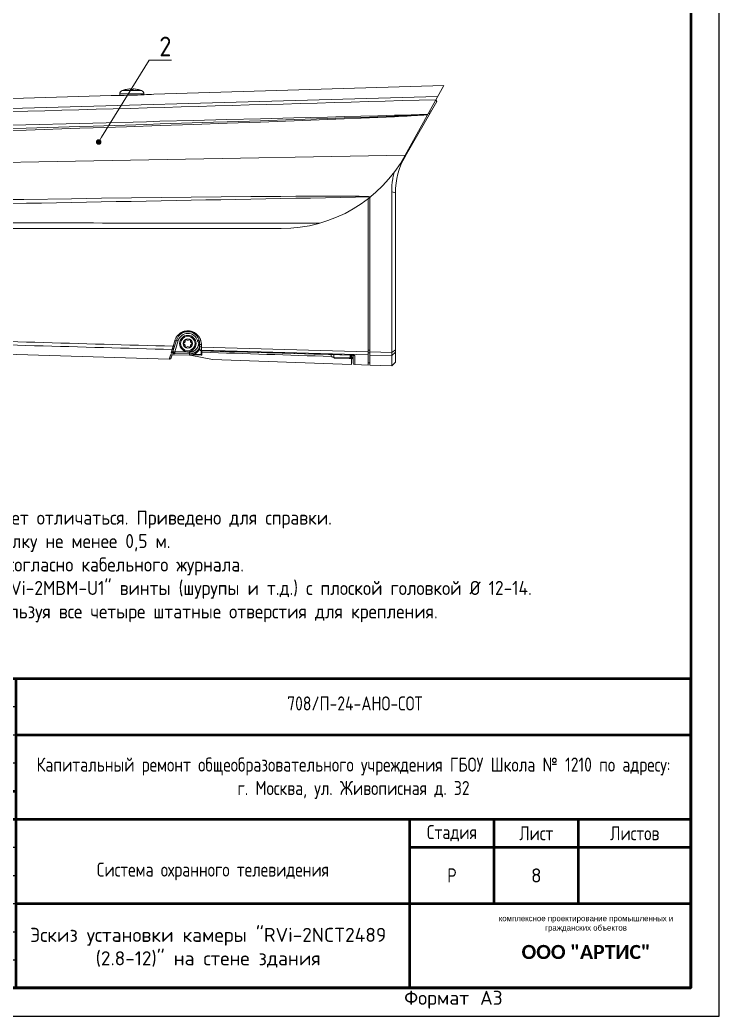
# Model space of a CAD drawing. Header units: millimetres. Extents: x -495897 to 1376592, y -28539 to 470976.
# Drawn here: x 334241 to 346673, y 242224 to 259931 of the extents above; entities that cross this region are included whole.
import ezdxf
from ezdxf import colors
from ezdxf.entities.mleader import LeaderData, LeaderLine
from ezdxf.enums import TextEntityAlignment as Align
from ezdxf.math import Vec2, Vec3

# ---------------------------------------------------------------- set-up
doc = ezdxf.new("R2010")
doc.units = ezdxf.units.MM
for name, color, linetype in [('__НАДПИСИ', 7, 'Continuous'), ('Основная', 7, 'Continuous'), ('стена', 20, 'Continuous'), ('Штампы', 7, 'Continuous')]:
    doc.layers.add(name, color=color, linetype=linetype)
for name, color, linetype, lineweight in [('__ФОРМАТ', 7, 'Continuous', 40), ('PDF _Геометрия', 252, 'Continuous', 9), ('Подписи', 7, 'Continuous', 13), ('Формат', 225, 'Continuous', 30)]:
    doc.layers.add(name, color=color, linetype=linetype, lineweight=lineweight)
doc.layers.add('ОФ_подписи', color=5, linetype='Continuous', lineweight=13, true_color=0x0000ff)
doc.styles.add('GOST 2.304 type A', font='', dxfattribs={"height": 250})
doc.styles.add('ISOCPEUR', font='isocpeur.ttf', dxfattribs={"width": 0.9, "height": 350})
doc.styles.add('PDF ISOCPEUR', font='isocpeur.ttf')
doc.styles.add('RubezhCAD', font='', dxfattribs={"oblique": 10})
doc.styles.add('XREF1$0$Standard', font='isocpeur.ttf')
doc.styles.add('ГОСТ 2.304', font='')
doc.styles.get('GOST 2.304 type A').set_extended_font_data('GOST 2.304 type A')
doc.styles.get('RubezhCAD').set_extended_font_data('GOST type A')
doc.styles.get('ГОСТ 2.304').set_extended_font_data('GOST 2.304 type A')

# ---------------------------------------------------------------- blocks, each defined once
blk = doc.blocks.new('*U1052')
blk.add_lwpolyline([(0, 0), (420, 0), (420, 297), (0, 297)], close=True)
at = {"lineweight": 50}
blk.add_lwpolyline([(20, 292), (415, 292), (415, 5), (20, 5)], close=True, dxfattribs=at)
at = {"style": 'XREF1$0$Standard'}
blk.add_text('Формат', height=2.5, dxfattribs=at).set_placement((364.02, 2))
blk.add_text('А3', height=2.5, dxfattribs=at).set_placement((381.51, 2), align=Align.RIGHT)
for tag, p in [('СОГЛАСОВАНО_ДАТА2', (14.37, 145.56)), ('СОГЛАСОВАНО_ДАТА3', (19.37, 145.56)), ('СОГЛАСОВАНО_ФАМИЛИЯ2', (14.37, 110.56)), ('СОГЛАСОВАНО_ФАМИЛИЯ3', (19.37, 110.56)), ('СОГЛАСОВАНО_ДОЛЖНОСТЬ2', (14.37, 90.56)), ('СОГЛАСОВАНО_ДОЛЖНОСТЬ3', (19.37, 90.56))]:
    blk.add_attdef(tag, p, '', height=2.5, rotation=90, dxfattribs=at)
for tag, p in [('ВЗАМ_ИНВ_НОМЕР', (19.37, 77.5)), ('ИНВ_N_ПОДЛ', (19.37, 17.5))]:
    blk.add_attdef(tag, text='', height=2.5, rotation=90, dxfattribs=at).set_placement(p, align=Align.CENTER)
blk.add_attdef('ИНВ_ДАТА', text='', height=2.5, rotation=90, dxfattribs=at).set_placement((19.37, 63.83), align=Align.RIGHT)
blk = doc.blocks.new('П_Зыкин')
at = {"layer": 'ОФ_подписи', "color": 5, "ltscale": 100, "transparency": 33554687}
for p, q in [((142, 249), (62, -174)), ((258, 249), (178, -174)), ((102, 37), (218, 37))]:
    blk.add_line(p, q, dxfattribs=at)
blk.add_lwpolyline([(-462, 273), (-74, 273), (-446, -30)], dxfattribs=at)
for centre, radius, start, end in [((-1024, 224), 1068, 337.8144, 2.8859), ((-643, 22), 732, 344.4555, 20.462), ((-271, -94), 186, 314.2393, 159.9348), ((345, -1372), 1523, 88.8758, 117.8788), ((1109, -252), 1204, 158.7593, 174.231), ((-849, 72), 852, 342.8308, 7.4815), ((-9, 182), 4.48, 8.9691, 155.6551), ((-318, -169), 151, 108.7568, 173.4251), ((-287, -115), 185, 191.5358, 322.3512)]:
    blk.add_arc(centre, radius, start, end, dxfattribs=at)
blk = doc.blocks.new('П_Лукашова')
at = {"layer": 'ОФ_подписи', "color": 5}
for p, q in [((286, 371), (-156, -307)), ((283, 370), (218, 338)), ((221, 339), (-221, -339))]:
    blk.add_line(p, q, dxfattribs=at)
for points in [[(366, 415), (236, 213), (85, -37), (-50, -300)], [(221, 301), (344, 360), (434, 401), (475, 416), (464, 395), (420, 336), (342, 232), (310, 203), (337, 221), (420, 283), (490, 322), (558, 352), (576, 358), (491, 240), (403, 113), (374, 49), (360, 20)], [(-221, -339), (-276, -344), (-368, -289), (-446, -221), (-505, -166), (-522, -116), (-412, -16), (-295, 56), (-173, 120), (-49, 179), (33, 216), (87, 237), (52, 221), (11, 167), (-59, 51), (-126, -52), (-177, -132), (-256, -231), (-409, -409)], [(530, 102), (646, 199), (748, 254)], [(360, 20), (294, -18), (203, -65), (91, -124), (-73, -248)]]:
    blk.add_spline(points, degree=3, dxfattribs=at)
blk = doc.blocks.new('штамп')
at = {"layer": '__ФОРМАТ', "linetype": 'Continuous', "lineweight": 50}
for p, q in [((531929, 45357), (531929, 50857)), ((531929, 50857), (550429, 50857)), ((532879, 48357), (532879, 50857)), ((533829, 45357), (533829, 50857)), ((534779, 48357), (534779, 50857)), ((535729, 45357), (535729, 50857)), ((537429, 45357), (537429, 50857)), ((538429, 45357), (538429, 50857)), ((550429, 45357), (550429, 50857)), ((538429, 49857), (550429, 49857)), ((531929, 48857), (538429, 48857)), ((531929, 48357), (550429, 48357)), ((545429, 45357), (545429, 48357)), ((546929, 46857), (546929, 48357)), ((548429, 46857), (548429, 48357)), ((545429, 47857), (550429, 47857)), ((538429, 46857), (550429, 46857)), ((531929, 45357), (550429, 45357))]:
    blk.add_line(p, q, dxfattribs=at)
at = {"layer": '__ФОРМАТ', "linetype": 'Continuous', "lineweight": -2}
for p, q in [((531929, 50357), (538429, 50357)), ((531929, 49857), (538429, 49857)), ((531929, 49357), (538429, 49357)), ((531929, 48857), (538429, 48857)), ((531929, 47857), (538429, 47857)), ((531929, 47357), (538429, 47357)), ((531929, 46857), (538429, 46857)), ((538429, 46857), (550429, 46857)), ((531929, 46357), (538429, 46357)), ((531929, 45857), (538429, 45857))]:
    blk.add_line(p, q, dxfattribs=at)
at = {"layer": 'Подписи', "color": 5, "lineweight": 25}
blk.add_lwpolyline([(535847, 47525), (535833, 47500), (535823, 47461), (535824, 47440), (535829, 47423), (535840, 47414), (535857, 47413), (535876, 47421), (535897, 47435), (535917, 47454), (536005, 47539), (536088, 47624), (536142, 47690), (536203, 47776), (536266, 47874), (536323, 47953), (536362, 48009), (536395, 48059), (536405, 48060), (536397, 48045), (536295, 47925), (536205, 47790), (536095, 47603), (536059, 47544), (536038, 47506), (536029, 47485), (536027, 47473), (536027, 47462), (536031, 47457), (536037, 47454), (536045, 47456), (536057, 47466), (536072, 47479), (536107, 47506), (536133, 47525), (536147, 47532), (536152, 47532), (536153, 47529), (536150, 47520), (536147, 47504), (536146, 47491), (536148, 47479), (536150, 47471), (536157, 47465), (536166, 47462), (536178, 47464), (536189, 47469), (536215, 47480), (536240, 47498), (536281, 47529), (536306, 47550), (536324, 47567), (536342, 47582), (536372, 47609), (536388, 47629), (536397, 47646), (536399, 47657), (536398, 47666), (536393, 47671), (536383, 47671), (536372, 47667), (536356, 47653), (536336, 47632), (536323, 47612), (536313, 47599), (536309, 47587), (536310, 47579), (536315, 47575), (536326, 47579), (536335, 47585), (536344, 47592), (536348, 47595), (536352, 47596), (536354, 47595), (536355, 47592), (536349, 47583), (536342, 47575), (536334, 47561), (536326, 47547), (536322, 47538), (536320, 47531), (536321, 47523), (536325, 47519), (536328, 47519), (536333, 47524), (536338, 47527), (536344, 47526), (536346, 47520), (536351, 47508), (536355, 47498), (536359, 47493), (536366, 47491), (536375, 47491), (536385, 47497), (536412, 47513), (536436, 47532), (536466, 47559), (536491, 47583), (536517, 47607), (536529, 47621), (536545, 47642), (536547, 47643), (536546, 47644), (536543, 47644), (536541, 47642), (536538, 47637), (536499, 47577), (536491, 47558), (536482, 47544), (536480, 47535), (536479, 47529), (536481, 47524), (536483, 47522), (536489, 47523), (536494, 47526), (536502, 47532), (536512, 47539), (536522, 47544), (536530, 47548), (536541, 47549), (536547, 47546), (536550, 47541), (536551, 47531), (536552, 47525), (536553, 47521), (536558, 47517), (536562, 47515), (536568, 47515), (536575, 47517), (536583, 47523), (536596, 47533), (536617, 47547), (536636, 47561), (536659, 47583), (536688, 47609), (536702, 47620), (536713, 47630), (536721, 47636), (536727, 47641), (536727, 47643), (536726, 47644), (536723, 47643), (536720, 47638), (536715, 47629), (536693, 47594), (536681, 47575), (536676, 47566), (536674, 47557), (536677, 47551), (536679, 47547), (536684, 47546), (536689, 47549), (536695, 47552), (536700, 47554), (536709, 47554), (536716, 47551), (536717, 47545), (536719, 47535), (536721, 47527), (536725, 47524), (536731, 47520), (536741, 47523), (536747, 47528), (536757, 47534), (536779, 47550), (536809, 47572), (536842, 47600), (536865, 47623), (536880, 47642), (536895, 47664), (536899, 47675), (536901, 47684), (536898, 47689), (536891, 47693), (536881, 47689), (536873, 47682), (536862, 47668), (536856, 47654), (536855, 47638), (536856, 47622), (536856, 47598), (536858, 47583), (536860, 47572), (536864, 47560), (536871, 47551)], dxfattribs=at)
at = {"layer": 'ОФ_подписи'}
for name, p, xscale, yscale, zscale in [('П_Лукашова', (536533, 46057), 1.010226427429054, 1.010226427429054, 1.010226427429054), ('П_Зыкин', (536581, 45585), 0.7621923841183493, 0.7621923841183493, 0.7621923841183493)]:
    blk.add_blockref(name, p, dxfattribs=dict(at, xscale=xscale, yscale=yscale, zscale=zscale))
at = {"transparency": 33554687, "attachment_point": 5, "style": 'ГОСТ 2.304'}
for s, insert, char_height, width in [('{\\fArial|b0|i0|c204|p34;комплексное проектирование промышленных и гражданских объектов}', (548563, 46495), 100, 3372.21), ('{\\fCorbel Light|b1|i0|c204|p34;ООО "АРТИС"}', (548563, 45995), 250, 4171.2)]:
    blk.add_mtext(s, dxfattribs=dict(at, insert=insert, char_height=char_height, width=width))
at = {"layer": '__НАДПИСИ', "lineweight": 9, "ltscale": 2, "style": 'ISOCPEUR', "flags": 1}
blk.add_attdef('NOTATION', (548864, 51134), '', height=250, dxfattribs=at)
at = {"layer": '__НАДПИСИ', "lineweight": 9, "ltscale": 2, "style": 'RubezhCAD', "oblique": 10}
blk.add_attdef('SHEET', text='', height=250, dxfattribs=at).set_placement((547679, 47357), align=Align.MIDDLE_CENTER)
at = {"layer": '__ФОРМАТ', "color": 7, "linetype": 'Continuous', "lineweight": 20, "char_height": 250, "attachment_point": 5, "style": 'GOST 2.304 type A'}
for s, insert, width in [('Капитальный ремонт общеобразовательного учреждения ГБОУ Школа № 1210 по адресу:      \\Pг. Москва, ул. Живописная д. 32', (544429, 49085), 12000), ('\\pi-7.5,l7.5,t7.5;{\\W0.9;\\C256;Кол.уч.}', (533354, 48607), 950)]:
    blk.add_mtext(s, dxfattribs=dict(at, insert=insert, width=width))
for s, insert, width, line_spacing_factor in [('\\pi-7.5,l7.5,t7.5;{\\C256;Изм.}', (532404, 48607), 950, 1.2), ('\\pi-7.5,l7.5,t7.5;{\\C256;Лист}', (534304, 48607), 950, 1.2), ('\\pi-7.5,l7.5,t7.5;{\\C256;№Док}', (535254, 48607), 950, 1.2), ('\\pi-7.5,l7.5,t7.5;{\\C256;Подп.}', (536584, 48607), 1710.72, 1.2), ('\\pi-7.5,l7.5,t7.5;{\\C256;Дата}', (537929, 48607), 1000, 1.2), ('\\pi-7.5,l7.5,t7.5;{\\C256;Стадия}', (546179, 48107), 1500, 1.2), ('\\pi-7.5,l7.5,t7.5;{\\C256;Лист}', (547679, 48107), 1500, 1.2), ('\\pi-7.5,l7.5,t7.5;{\\C256;Листов}', (549429, 48107), 2000, 1.2), ('\\pi-7.5,l7.5,t7.5;{\\C256;Разработал}', (532879, 47607), 1900, 1.2), ('{\\C256;Лялля}', (534779, 47607), 1900, 1.2), ('{\\C256;03.26}', (537929, 47607), 1000, 1.2), ('Система охранного телевидения', (541929, 47427), 6828.82, 0.85), ('\\pi-750,l750,t750;{\\C256;Р}', (546179, 47357), 1500, 1.2), ('\\pi-7.5,l7.5,t7.5;{\\C256;ГИП}', (532879, 46107), 1900, 1.2), ('{\\C256;Лукашова}', (534779, 46107), 1900, 1.2), ('{\\C256;03.26}', (537929, 46107), 1000, 1.2), ('{\\C256;Н. Контр. }', (532879, 45592), 1900, 1.2), ('\\pi-750,l750,t750;{\\C256;Зыкин}', (534779, 45607), 1900, 1.2), ('{\\C256;03.26}', (537929, 45607), 1000, 1.2)]:
    blk.add_mtext(s, dxfattribs=dict(at, insert=insert, width=width, line_spacing_factor=line_spacing_factor))
at = {"layer": 'стена', "color": 18, "true_color": 0x000000, "insert": (543249, 50539), "char_height": 250, "width": 3851.47, "attachment_point": 1, "style": 'GOST 2.304 type A'}
blk.add_mtext('708/П-24-АНО-СОТ', dxfattribs=at)
blk = doc.blocks.new('_Dot')
at = {"color": 0, "linetype": 'ByBlock', "lineweight": -2}
blk.add_line((-0.5, 0), (-1, 0), dxfattribs=at)
at = {"color": 0, "linetype": 'ByBlock', "lineweight": 0, "const_width": 0.5}
blk.add_lwpolyline([(-0.25, 0, 1), (0.25, 0, 1)], format="xyb", close=True, dxfattribs=at)
blk = doc.blocks.new('RVi-2NCT5459 (2.7-13.5)')
at = {"layer": 'PDF _Геометрия', "lineweight": 5}
for points in [[(-0.6706, 0.1321), (-1.6873, 0.1503), (-1.7638, 0.2885)], [(-1.1215, 0.2689), (-1.1215, 0.2719), (-1.1695, 0.2719), (-1.1696, 0.2703), (-1.163, 0.27), (-1.1565, 0.2697), (-1.15, 0.2695), (-1.1435, 0.2693), (-1.137, 0.2692), (-1.1305, 0.269), (-1.1266, 0.2689), (-1.1201, 0.2689), (-1.1135, 0.2688), (-1.107, 0.2688), (-1.1044, 0.2688), (-0.6701, 0.2557)], [(-0.6701, 0.2365), (-1.7517, 0.2666), (-0.6701, 0.2365)], [(-1.7481, 0.26), (-1.7499, 0.2569)], [(-1.7499, 0.2569), (-1.6871, 0.1481)], [(-1.1889, 0.2713), (-1.189, 0.2713)], [(-1.1889, 0.2713), (-1.189, 0.2713)], [(-1.1045, 0.2688), (-1.1044, 0.2688)], [(-1.1045, 0.2688), (-1.1044, 0.2688)], [(-1.7366, 0.2392), (-1.7382, 0.2366)], [(-1.734, 0.2346), (-1.7357, 0.2323)], [(-0.8829, 0.2027), (-0.9359, 0.2043), (-1.0421, 0.2075), (-1.0687, 0.2083), (-1.1748, 0.2116), (-1.2014, 0.2124), (-1.3075, 0.2158), (-1.3341, 0.2166), (-1.4004, 0.2187), (-1.4668, 0.2209), (-1.5331, 0.2231), (-1.5663, 0.2242), (-1.5995, 0.2254), (-1.6327, 0.2266), (-1.6492, 0.2272), (-1.6658, 0.2278), (-1.6824, 0.2285), (-1.6907, 0.2288), (-1.699, 0.2292), (-1.7073, 0.2296), (-1.7156, 0.23), (-1.7197, 0.2302), (-1.7218, 0.2303), (-1.7239, 0.2304), (-1.7259, 0.2306), (-1.728, 0.2307), (-1.7301, 0.2309), (-1.7321, 0.2312), (-1.7321, 0.2312), (-1.7311, 0.2311), (-1.73, 0.2312), (-1.729, 0.2311), (-1.728, 0.2311), (-1.7259, 0.231), (-1.7238, 0.231), (-1.7197, 0.2309), (-1.7155, 0.2308), (-1.7072, 0.2306), (-1.6989, 0.2304), (-1.6906, 0.2301), (-1.6823, 0.2299), (-1.6657, 0.2295), (-1.6491, 0.2291), (-1.6326, 0.2286), (-1.5994, 0.2278), (-1.5662, 0.2269), (-1.533, 0.2261), (-1.4998, 0.2253), (-1.4666, 0.2244), (-1.4003, 0.2227), (-1.3339, 0.221), (-1.2675, 0.2193), (-1.2011, 0.2176), (-1.1746, 0.2169), (-1.0684, 0.2142), (-1.0418, 0.2135), (-0.9356, 0.2108), (-0.9091, 0.2101)], [(-1.7321, 0.2312), (-1.7306, 0.2307), (-1.7301, 0.2307), (-1.7281, 0.2304), (-1.726, 0.2302), (-1.7239, 0.2301), (-1.7198, 0.2297), (-1.7157, 0.2295), (-1.7115, 0.2292), (-1.7074, 0.2289), (-1.6991, 0.2285), (-1.6908, 0.228), (-1.6825, 0.2276), (-1.6659, 0.2268), (-1.6493, 0.226), (-1.6327, 0.2253), (-1.6162, 0.2246), (-1.5996, 0.2239), (-1.5664, 0.2225), (-1.5332, 0.2212), (-1.5001, 0.2199), (-1.4669, 0.2187), (-1.4337, 0.2175), (-1.4005, 0.2162), (-1.3342, 0.2139), (-1.2678, 0.2115), (-1.2015, 0.2092), (-1.1351, 0.207), (-1.0688, 0.2047), (-1.0422, 0.2038), (-0.9361, 0.2003), (-0.9095, 0.1994)], [(-1.6604, 0.0777), (-1.6678, 0.076)], [(-1.6173, 0.0671), (-1.6173, -0.2651)], [(-1.2789, -0.2158), (-1.2788, -0.2158)], [(-1.2788, -0.2158), (-1.2788, -0.2158), (-1.2788, -0.2158), (-1.2788, -0.2158), (-1.2787, -0.2158), (-1.2787, -0.2158), (-1.2786, -0.2158), (-1.2786, -0.2159), (-1.2785, -0.2159), (-1.2785, -0.2159), (-1.2784, -0.2159), (-1.2784, -0.2159)], [(-1.6137, -0.2359), (-1.6173, -0.2359)], [(-1.6137, -0.2388), (-1.2833, -0.2295)], [(-1.6137, -0.2452), (-1.2833, -0.236)], [(-1.2798, -0.227), (-1.2798, -0.2271), (-1.2798, -0.2273), (-1.2799, -0.2275), (-1.28, -0.2276), (-1.28, -0.2278), (-1.2801, -0.228), (-1.2803, -0.2281), (-1.2804, -0.2283), (-1.2805, -0.2284), (-1.2807, -0.2286), (-1.2808, -0.2287), (-1.281, -0.2288), (-1.2812, -0.2289), (-1.2814, -0.229), (-1.2816, -0.2291), (-1.2819, -0.2292), (-1.282, -0.2292), (-1.2822, -0.2293), (-1.2824, -0.2294), (-1.2827, -0.2294), (-1.283, -0.2294), (-1.2833, -0.2295)], [(-1.2833, -0.236), (-1.2833, -0.2372)], [(-1.6678, -0.2394), (-1.6604, -0.2465), (-1.6604, -0.2664)], [(-1.6604, -0.2465), (-1.6604, -0.2459), (-1.6604, -0.2452), (-1.6604, -0.2446), (-1.6604, -0.244), (-1.6604, -0.2433), (-1.6604, -0.2427), (-1.6604, -0.2424), (-1.6604, -0.2418), (-1.6604, -0.2412), (-1.6604, -0.2405), (-1.6604, -0.2401), (-1.6173, -0.2389)], [(-1.6604, -0.2401), (-1.6173, -0.2389)], [(-1.6604, -0.2465), (-1.6173, -0.2453)], [(-1.6604, -0.2465), (-1.6173, -0.2453)], [(-1.6137, -0.241), (-1.6173, -0.241)], [(-1.5812, -0.2454), (-1.5817, -0.2454), (-1.5824, -0.2454), (-1.583, -0.2455), (-1.5837, -0.2456), (-1.5839, -0.2456), (-1.5846, -0.2457), (-1.5852, -0.2458), (-1.5857, -0.2459), (-1.5859, -0.2459), (-1.5862, -0.246), (-1.5865, -0.2461), (-1.5868, -0.2462), (-1.5871, -0.2463), (-1.5872, -0.2464), (-1.5873, -0.2464), (-1.5874, -0.2465), (-1.5875, -0.2465), (-1.5875, -0.2466), (-1.5875, -0.2467), (-1.5875, -0.2467)], [(-1.5818, -0.2526), (-1.5816, -0.2454)], [(-1.5806, -0.2526), (-1.5818, -0.2526)], [(-1.5806, -0.2522), (-1.5806, -0.2522), (-1.5806, -0.2522), (-1.5805, -0.2521), (-1.5805, -0.2521), (-1.5803, -0.2521), (-1.5802, -0.2521), (-1.5802, -0.2521), (-1.58, -0.252), (-1.5799, -0.252), (-1.5797, -0.252), (-1.5797, -0.252), (-1.5796, -0.252), (-1.5794, -0.252), (-1.5793, -0.252), (-1.5791, -0.252), (-1.5775, -0.2519)], [(-1.5805, -0.2454), (-1.2833, -0.2372)], [(-1.5791, -0.2454), (-1.5791, -0.252)], [(-1.5456, -0.2496), (-1.578, -0.2507)], [(-1.5402, -0.2475), (-1.5402, -0.2475), (-1.5402, -0.2476), (-1.5403, -0.2477), (-1.5403, -0.2477), (-1.5403, -0.2478), (-1.5403, -0.2479), (-1.5404, -0.248), (-1.5404, -0.248), (-1.5405, -0.2481), (-1.5405, -0.2481), (-1.5406, -0.2482)], [(-1.5404, -0.2443), (-1.5402, -0.2475)], [(-1.261, -0.2456), (-1.3053, -0.2544)], [(-1.284, -0.2453), (-1.2844, -0.2372)], [(-1.2834, -0.2445), (-1.2669, -0.2445)], [(-1.2833, -0.2371), (-1.2833, -0.2372), (-1.2833, -0.2372), (-1.2833, -0.2372), (-1.2833, -0.2372)], [(-1.2826, -0.2454), (-1.2658, -0.2448)], [(-1.2306, -0.2421), (-1.2304, -0.2421), (-1.2301, -0.2421), (-1.2298, -0.2421), (-1.2296, -0.2421), (-1.2293, -0.2421), (-1.229, -0.2421), (-1.2286, -0.242), (-1.2283, -0.242), (-1.228, -0.242), (-1.2277, -0.242), (-1.2274, -0.2419)], [(-1.2274, -0.2419), (-1.2271, -0.2419), (-1.2268, -0.2419), (-1.2266, -0.2418), (-1.2265, -0.2418), (-1.2263, -0.2418), (-1.226, -0.2418), (-1.2257, -0.2417), (-1.2254, -0.2417), (-1.2252, -0.2417), (-1.2249, -0.2416), (-1.2246, -0.2416)], [(-1.2198, -0.253), (-1.2197, -0.2533)], [(-1.6173, -0.2608), (-1.6137, -0.2608)]]:
    blk.add_lwpolyline(points, dxfattribs=at)
for points in [[(-1.1696, 0.2703, -0.003222), (-1.189, 0.2713), (-1.7638, 0.2885)], [(-1.1215, 0.2719, 0.317871), (-1.1263, 0.2786), (-1.1647, 0.2786, 0.317871), (-1.1695, 0.2719)], [(-1.1263, 0.2786, 0.037206), (-1.1347, 0.2809), (-1.1347, 0.2809, 0.035823), (-1.1428, 0.2818), (-1.1428, 0.2809, 0.023136), (-1.1482, 0.2809), (-1.1482, 0.2818, 0.035913), (-1.1563, 0.2809), (-1.1563, 0.2809, 0.038362), (-1.1647, 0.2786)], [(-0.6799, -0.2192, -0.000021), (-1.2255, -0.2344, -0.338757), (-1.229, -0.2319)], [(-0.6693, 0.2072), (-0.6702, 0.2074), (-0.6702, 0.204), (-0.6702, 0.2238, -0.006801), (-0.6701, 0.2299, 0.000043), (-1.7484, 0.2605)], [(-1.2506, 0.016), (-1.3263, 0.0159), (-1.4217, 0.0158), (-1.5175, 0.0157), (-1.2506, 0.016, 0.00011), (-0.6704, 0.0168)], [(-0.6845, 0.0053), (-1.4413, 0.0052, -0.272838), (-1.6873, 0.1503)], [(-1.6865, 0.1487), (-1.6871, 0.1481, -0.131608), (-1.6678, 0.076), (-1.6678, -0.2592), (-1.6604, -0.2664), (-1.6173, -0.2651)], [(-0.6702, 0.0502, 0.000128), (-1.6183, 0.0679), (-1.6165, 0.0683), (-1.6147, 0.0685), (-1.611, 0.0687), (-1.6073, 0.0688), (-1.6036, 0.0689), (-1.5962, 0.0691), (-1.5888, 0.0692), (-1.5814, 0.0693), (-1.574, 0.0693), (-1.5592, 0.0694), (-1.5444, 0.0694), (-1.5295, 0.0694), (-1.5147, 0.0694), (-1.4999, 0.0693), (-1.4703, 0.0692), (-1.4407, 0.069), (-1.4111, 0.0687), (-1.3815, 0.0685), (-1.3222, 0.0679), (-1.263, 0.0673), (-1.2037, 0.0666), (-1.1445, 0.0659), (-1.0853, 0.0651), (-1.026, 0.0643), (-0.9313, 0.063), (-0.9076, 0.0627)], [(-1.6652, 0.1164, -0.016832), (-1.6628, 0.1054, -0.005733), (-1.6625, 0.1036, -0.041063), (-1.6604, 0.0777), (-1.6604, -0.2401), (-1.6678, -0.2352)], [(-1.584, -0.2457), (-1.5839, -0.2607, -0.404942), (-1.5874, -0.2643), (-1.6137, -0.2651), (-1.6137, 0.0643)], [(-1.2307, -0.2265), (-1.2307, -0.2266), (-1.2306, -0.2268), (-1.2305, -0.2269), (-1.2304, -0.227), (-1.2303, -0.2272), (-1.2301, -0.2273), (-1.23, -0.2274), (-1.2298, -0.2275), (-1.2296, -0.2276), (-1.2294, -0.2277), (-1.2292, -0.2278), (-1.229, -0.2278), (-1.2288, -0.2279), (-1.2286, -0.2279), (-1.2283, -0.2279), (-1.2281, -0.2279), (-1.2278, -0.2279), (-1.2275, -0.2279), (-1.2272, -0.2279), (-1.2272, -0.2279), (-1.2305, -0.2169, 0.020781), (-1.2314, -0.2144, 0.021359), (-1.2325, -0.212), (-1.233, -0.211), (-1.2336, -0.2101), (-1.2341, -0.2093), (-1.2347, -0.2084), (-1.2354, -0.2076), (-1.2361, -0.2068), (-1.2368, -0.206), (-1.2376, -0.2052), (-1.2384, -0.2045), (-1.2392, -0.2038), (-1.2395, -0.2035), (-1.2404, -0.2028), (-1.2413, -0.2022), (-1.2422, -0.2016), (-1.2431, -0.2011), (-1.244, -0.2005), (-1.245, -0.2001), (-1.246, -0.1996), (-1.247, -0.1993), (-1.248, -0.1989), (-1.249, -0.1986), (-1.2501, -0.1983), (-1.2511, -0.1981), (-1.2522, -0.1979), (-1.2532, -0.1978), (-1.2543, -0.1976), (-1.2554, -0.1976), (-1.2557, -0.1976), (-1.2568, -0.1976), (-1.2578, -0.1976), (-1.2589, -0.1977), (-1.26, -0.1978), (-1.261, -0.198), (-1.2621, -0.1982), (-1.2631, -0.1985), (-1.2642, -0.1988), (-1.2652, -0.1991), (-1.2654, -0.1992), (-1.2664, -0.1995), (-1.2674, -0.2), (-1.2683, -0.2004), (-1.2693, -0.2009), (-1.2702, -0.2015), (-1.2711, -0.202), (-1.272, -0.2027), (-1.2729, -0.2033), (-1.2734, -0.2038), (-1.2743, -0.2045), (-1.2751, -0.2052), (-1.2758, -0.206), (-1.2765, -0.2068), (-1.2772, -0.2076), (-1.2779, -0.2085), (-1.278, -0.2085), (-1.2786, -0.2094), (-1.2792, -0.2103), (-1.2797, -0.2113), (-1.2802, -0.2122), (-1.2807, -0.2132), (-1.2812, -0.2142), (-1.2816, -0.2152), (-1.2818, -0.2158), (-1.2821, -0.2168), (-1.2824, -0.2179, 0.064074), (-1.2833, -0.2249), (-1.2833, -0.2295), (-1.2833, -0.2299), (-1.2833, -0.2305), (-1.2833, -0.2312), (-1.2833, -0.2318), (-1.2833, -0.2321), (-1.2833, -0.2327), (-1.2833, -0.2334), (-1.2833, -0.234), (-1.2833, -0.2347), (-1.2833, -0.2354), (-1.2833, -0.236), (-1.2831, -0.236), (-1.2828, -0.236), (-1.2826, -0.2359), (-1.2823, -0.2359), (-1.2823, -0.2358), (-1.282, -0.2358), (-1.2818, -0.2357), (-1.2816, -0.2355), (-1.2814, -0.2354), (-1.2812, -0.2353), (-1.281, -0.2351), (-1.2808, -0.2349), (-1.2807, -0.2348), (-1.2805, -0.2346), (-1.2804, -0.2344), (-1.2803, -0.2342), (-1.2802, -0.234), (-1.2801, -0.2337), (-1.28, -0.2337), (-1.28, -0.2334), (-1.2799, -0.2332), (-1.2799, -0.2329), (-1.2798, -0.2327), (-1.2798, -0.2326), (-1.279, -0.2342, 0.284549), (-1.2594, -0.2456), (-1.2594, -0.243), (-1.2306, -0.2421), (-1.2307, -0.2387), (-1.2375, -0.2165), (-1.2371, -0.2164), (-1.2368, -0.2163), (-1.2364, -0.2162), (-1.2362, -0.2162), (-1.2358, -0.216), (-1.2355, -0.216), (-1.2351, -0.2159), (-1.235, -0.2158), (-1.2347, -0.2158), (-1.2346, -0.2157), (-1.2344, -0.2157), (-1.2343, -0.2157), (-1.2342, -0.2156), (-1.2341, -0.2156), (-1.2341, -0.2156), (-1.234, -0.2156), (-1.234, -0.2156), (-1.234, -0.2156), (-1.234, -0.2158), (-1.2339, -0.2159), (-1.2338, -0.216), (-1.2337, -0.2161), (-1.2336, -0.2163), (-1.2335, -0.2164), (-1.2333, -0.2165), (-1.2331, -0.2166), (-1.2329, -0.2167), (-1.2328, -0.2168), (-1.2326, -0.2169), (-1.2323, -0.2169), (-1.2321, -0.217), (-1.2319, -0.217), (-1.2316, -0.217), (-1.2314, -0.217), (-1.2311, -0.217), (-1.2308, -0.2169), (-1.2305, -0.2169), (-1.2305, -0.2169)], [(-0.6799, -0.2123, 0.00001), (-1.2272, -0.2279, -0.009755), (-1.2269, -0.229, 0.007812), (-1.2266, -0.23), (-1.2265, -0.2304), (-1.2264, -0.2309), (-1.2263, -0.2313), (-1.2262, -0.2318), (-1.226, -0.2322), (-1.2259, -0.2326), (-1.2258, -0.2331), (-1.2257, -0.2335), (-1.2256, -0.2338), (-1.2255, -0.2342), (-1.2255, -0.2344), (-1.2234, -0.2411), (-1.2237, -0.2411), (-1.2239, -0.2411), (-1.2242, -0.2411), (-1.2244, -0.241), (-1.2247, -0.2409), (-1.225, -0.2409), (-1.2252, -0.2408), (-1.2255, -0.2406), (-1.2256, -0.2406), (-1.2258, -0.2404), (-1.2261, -0.2403), (-1.2263, -0.2401), (-1.2267, -0.2399), (-1.227, -0.2397), (-1.2273, -0.2395), (-1.2273, -0.2395), (-1.2275, -0.2394), (-1.2276, -0.2394), (-1.2277, -0.2393), (-1.2279, -0.2392), (-1.228, -0.2392), (-1.2282, -0.2391), (-1.2283, -0.2391), (-1.2284, -0.2391), (-1.2286, -0.239), (-1.229, -0.2389), (-1.2288, -0.2389), (-1.2286, -0.2388), (-1.2284, -0.2388), (-1.2282, -0.2387), (-1.2282, -0.2387), (-1.228, -0.2387), (-1.2278, -0.2386), (-1.2276, -0.2386), (-1.2276, -0.2386), (-1.2274, -0.2385), (-1.2273, -0.2385), (-1.2273, -0.2385), (-1.2272, -0.2385), (-1.2271, -0.2385), (-1.2271, -0.2384), (-1.227, -0.2385), (-1.234, -0.2156, 0.861974), (-1.2798, -0.2225)], [(-1.2784, -0.2159), (-1.2781, -0.216), (-1.2778, -0.216), (-1.2778, -0.2161), (-1.2775, -0.2161), (-1.2772, -0.2162), (-1.2769, -0.2163), (-1.2766, -0.2164), (-1.2763, -0.2165), (-1.276, -0.2165), (-1.2757, -0.2166), (-1.2754, -0.2167, -0.743089), (-1.2375, -0.2165)], [(-1.2775, -0.22, 0.021429), (-1.277, -0.2195, 0.07555), (-1.2758, -0.2178, 0.032827), (-1.2754, -0.2167)], [(-1.2615, -0.2283, 0.393591), (-1.264, -0.2239, -0.739054), (-1.264, -0.221, 0.392828), (-1.2615, -0.2167, -0.737579), (-1.2589, -0.2152, 0.390582), (-1.2539, -0.2152, -0.325998), (-1.2521, -0.215)], [(-1.2514, -0.2167, 0.392828), (-1.2488, -0.221, -0.73266), (-1.2489, -0.2239, 0.393591), (-1.2514, -0.2283)], [(-1.2833, -0.2249), (-1.283, -0.2248), (-1.2827, -0.2248), (-1.2824, -0.2248), (-1.2822, -0.2247), (-1.282, -0.2247), (-1.2819, -0.2246), (-1.2817, -0.2246), (-1.2814, -0.2245), (-1.2812, -0.2244), (-1.281, -0.2243), (-1.2808, -0.2241), (-1.2807, -0.224), (-1.2805, -0.2239), (-1.2804, -0.2237), (-1.2803, -0.2236), (-1.2801, -0.2234), (-1.28, -0.2232), (-1.28, -0.2231), (-1.2799, -0.2229), (-1.2798, -0.2228), (-1.2798, -0.2226), (-1.2798, -0.2225), (-1.2798, -0.2336, -0.406581), (-1.283, -0.2372), (-1.2831, -0.2454), (-1.2832, -0.2454), (-1.2833, -0.2454), (-1.2834, -0.2454), (-1.2835, -0.2454), (-1.2835, -0.2454), (-1.2836, -0.2454), (-1.2837, -0.2454), (-1.2838, -0.2454), (-1.2839, -0.2454), (-1.284, -0.2454), (-1.284, -0.2453), (-1.284, -0.2453), (-1.284, -0.2453)], [(-1.2798, -0.2336, -0.010362), (-1.2799, -0.2342, -0.05214), (-1.28, -0.2348, -0.310232), (-1.2835, -0.2372), (-1.2834, -0.2445)], [(-1.2274, -0.2419), (-1.2275, -0.2419), (-1.2276, -0.2418), (-1.2277, -0.2418), (-1.2278, -0.2417), (-1.2279, -0.2416), (-1.228, -0.2414), (-1.2282, -0.2413), (-1.2283, -0.2411), (-1.2284, -0.241), (-1.2284, -0.2408), (-1.2285, -0.2406), (-1.2286, -0.2404), (-1.2286, -0.2404), (-1.2287, -0.2402), (-1.2287, -0.2401), (-1.2287, -0.24), (-1.2288, -0.2399), (-1.2288, -0.2398), (-1.2288, -0.2396), (-1.2289, -0.2395), (-1.2289, -0.2393), (-1.2289, -0.2392), (-1.229, -0.239), (-1.229, -0.2389), (-1.229, -0.2389), (-1.2292, -0.2389), (-1.2294, -0.2389), (-1.2295, -0.2389), (-1.2297, -0.2389), (-1.2298, -0.2388), (-1.23, -0.2388), (-1.2302, -0.2388), (-1.2304, -0.2387), (-1.2305, -0.2387), (-1.2307, -0.2387, -0.000177), (-1.2595, -0.2395), (-1.2594, -0.243), (-1.26, -0.243), (-1.2606, -0.243), (-1.2612, -0.243), (-1.2618, -0.2429), (-1.2624, -0.2429), (-1.263, -0.2428), (-1.2636, -0.2427), (-1.2642, -0.2426), (-1.2645, -0.2425), (-1.2651, -0.2424), (-1.2657, -0.2422), (-1.2663, -0.2421), (-1.2669, -0.2419), (-1.2675, -0.2417), (-1.268, -0.2414), (-1.2686, -0.2412), (-1.2691, -0.241), (-1.2697, -0.2407), (-1.2702, -0.2404), (-1.2707, -0.2401), (-1.2713, -0.2398), (-1.2718, -0.2395), (-1.2723, -0.2392), (-1.2728, -0.2388), (-1.2732, -0.2384), (-1.2737, -0.238), (-1.2742, -0.2377), (-1.2746, -0.2372), (-1.2751, -0.2368), (-1.2755, -0.2364), (-1.2759, -0.2359), (-1.2761, -0.2357), (-1.2765, -0.2352), (-1.2769, -0.2348), (-1.2773, -0.2343), (-1.2777, -0.2338), (-1.278, -0.2333), (-1.2783, -0.2328, -0.026752), (-1.2794, -0.2308, -0.009132), (-1.2798, -0.2298)], [(-1.2594, -0.2456), (-1.2594, -0.2456, -0.275907), (-1.2787, -0.2348, -0.017983), (-1.2797, -0.2329)], [(-1.2796, -0.2218, 0.114286), (-1.2788, -0.2213, 0.075632), (-1.278, -0.2205)], [(-1.2795, -0.2185), (-1.2794, -0.2187), (-1.2792, -0.2188), (-1.2791, -0.219), (-1.279, -0.2191), (-1.2789, -0.2193), (-1.2788, -0.2195), (-1.2787, -0.2196), (-1.2786, -0.2197), (-1.2785, -0.2198), (-1.2784, -0.22), (-1.278, -0.2205), (-1.278, -0.2213, 0.026435), (-1.2779, -0.2233), (-1.2778, -0.2239), (-1.2777, -0.2245), (-1.2776, -0.2251), (-1.2775, -0.2257), (-1.2775, -0.2258), (-1.2773, -0.2264), (-1.2771, -0.227), (-1.2769, -0.2275), (-1.2767, -0.2281), (-1.2765, -0.2287), (-1.2762, -0.2292), (-1.276, -0.2297), (-1.2757, -0.2303), (-1.2754, -0.2308), (-1.2751, -0.2313), (-1.2748, -0.2318), (-1.2744, -0.2323), (-1.274, -0.2327), (-1.2739, -0.2329), (-1.2736, -0.2333), (-1.2731, -0.2338), (-1.2727, -0.2342), (-1.2723, -0.2346), (-1.2719, -0.235), (-1.2714, -0.2354), (-1.271, -0.2358), (-1.2705, -0.2362), (-1.2703, -0.2363), (-1.2698, -0.2366), (-1.2693, -0.237), (-1.2688, -0.2372), (-1.2683, -0.2375), (-1.2677, -0.2378), (-1.2672, -0.2381), (-1.2666, -0.2383), (-1.2661, -0.2385), (-1.2656, -0.2387), (-1.265, -0.2388), (-1.2644, -0.239), (-1.2638, -0.2391), (-1.2632, -0.2393), (-1.2627, -0.2394), (-1.2624, -0.2394), (-1.2618, -0.2395), (-1.2612, -0.2395), (-1.2606, -0.2396), (-1.2601, -0.2396), (-1.2595, -0.2396)], [(-1.2607, -0.23, 0.329126), (-1.2589, -0.2297, -0.390582), (-1.2539, -0.2297, 0.325998), (-1.2521, -0.2299)], [(-1.5874, -0.2643), (-1.5875, -0.2467, 0.151386), (-1.5856, -0.246), (-1.5857, -0.246), (-1.5857, -0.246), (-1.5857, -0.246), (-1.5856, -0.246), (-1.5854, -0.2459), (-1.5852, -0.2459), (-1.5849, -0.2458), (-1.5846, -0.2458), (-1.5843, -0.2457), (-1.5839, -0.2457), (-1.5835, -0.2456), (-1.5831, -0.2456), (-1.5826, -0.2455), (-1.5821, -0.2455), (-1.5816, -0.2454), (-1.5811, -0.2454), (-1.5802, -0.2454), (-1.5802, -0.2454), (-1.5802, -0.2454), (-1.5802, -0.2453), (-1.5806, -0.2454), (-1.5806, -0.264), (-1.3053, -0.2544)], [(-1.5782, -0.2453), (-1.578, -0.2507, 0.415265), (-1.5761, -0.2524), (-1.5473, -0.2514, 0.41988), (-1.5456, -0.2496), (-1.5458, -0.2444)], [(-1.2843, -0.2398), (-1.2849, -0.2398, -0.000047), (-1.5406, -0.2482), (-1.5406, -0.2482), (-1.5406, -0.2482), (-1.5407, -0.2483), (-1.5407, -0.2483), (-1.5408, -0.2483), (-1.5408, -0.2484), (-1.5409, -0.2484), (-1.5409, -0.2484), (-1.541, -0.2485), (-1.5411, -0.2485), (-1.5411, -0.2485), (-1.5414, -0.2487), (-1.5417, -0.2488), (-1.542, -0.2489), (-1.5424, -0.2491), (-1.5425, -0.2491), (-1.5429, -0.2492), (-1.5433, -0.2493), (-1.5438, -0.2494), (-1.5442, -0.2495), (-1.5447, -0.2496), (-1.5451, -0.2497), (-1.5456, -0.2498)], [(-1.2222, -0.2453, -0.131716), (-1.2236, -0.2449), (-1.2238, -0.2449), (-1.2238, -0.2449), (-1.224, -0.2449), (-1.2242, -0.2449), (-1.2245, -0.2448), (-1.2248, -0.2448), (-1.2251, -0.2448), (-1.2255, -0.2447), (-1.2259, -0.2447), (-1.2264, -0.2447), (-1.2268, -0.2447), (-1.2273, -0.2447), (-1.2278, -0.2447), (-1.2282, -0.2447, 0.006407), (-1.2298, -0.2447), (-1.2298, -0.2447), (-1.2594, -0.2456), (-1.2296, -0.2447), (-1.229, -0.2447), (-1.2284, -0.2447)], [(-1.2282, -0.2447), (-1.2274, -0.2447), (-1.2272, -0.2447), (-1.2271, -0.2447), (-1.2269, -0.2447), (-1.2267, -0.2447), (-1.2265, -0.2447), (-1.2263, -0.2447), (-1.2261, -0.2447), (-1.226, -0.2447), (-1.2258, -0.2447), (-1.2256, -0.2447), (-1.2251, -0.2448), (-1.2233, -0.2507, 0.339952), (-1.2197, -0.2533), (-0.6799, -0.2371)], [(-1.2246, -0.2415), (-1.2246, -0.2415), (-1.2244, -0.2415), (-1.2243, -0.2415), (-1.2242, -0.2414), (-1.2241, -0.2414), (-1.2239, -0.2414), (-1.2238, -0.2413), (-1.2238, -0.2413), (-1.2237, -0.2413), (-1.2236, -0.2412), (-1.2235, -0.2412), (-1.2235, -0.2412), (-1.2234, -0.2411), (-1.2234, -0.2411, -0.334353), (-1.227, -0.2385)], [(-1.2256, -0.2447, -0.035309), (-1.2231, -0.2449), (-1.223, -0.245), (-1.2229, -0.245), (-1.2228, -0.245), (-1.2227, -0.245), (-1.2226, -0.245), (-1.2225, -0.2451), (-1.2224, -0.2451), (-1.2224, -0.2451), (-1.2223, -0.2452), (-1.2222, -0.2452), (-1.2222, -0.2452), (-1.2222, -0.2453), (-1.2197, -0.2533)], [(-1.2239, -0.2449, 0.086943), (-1.2222, -0.2453), (-1.2213, -0.2481), (-1.2206, -0.2504), (-1.2201, -0.2521)]]:
    blk.add_lwpolyline(points, format="xyb", dxfattribs=at)
blk.add_lwpolyline([(-1.5406, -0.2482), (-1.5402, -0.2482)], close=True, dxfattribs=at)
for radius in [0.0162, 0.0144, 0.009]:
    blk.add_circle((-1.2564, -0.2225), radius, dxfattribs=at)
for centre, radius, start, end in [((-1.2686, -0.214), 0.0123, 206.4255, 209.7195), ((3809.6332, -138083.5222), 138135.8632, 91.580886634, 91.581009829)]:
    blk.add_arc(centre, radius, start, end, dxfattribs=at)
for points in [[(-1.2521, -0.215), (-1.2515, -0.2153), (-1.2512, -0.216), (-1.2514, -0.2167)], [(-1.2798, -0.2218), (-1.2797, -0.2218), (-1.2797, -0.2218), (-1.2796, -0.2218)], [(-1.279, -0.2207), (-1.2791, -0.2205), (-1.2792, -0.2203), (-1.2793, -0.2202)], [(-1.2788, -0.2213), (-1.2789, -0.2211), (-1.2789, -0.2209), (-1.279, -0.2207)], [(-1.2788, -0.2213), (-1.2785, -0.2213), (-1.2783, -0.2213), (-1.278, -0.2213)], [(-1.278, -0.2205), (-1.2781, -0.2203), (-1.2782, -0.2202), (-1.2783, -0.2201)], [(-1.278, -0.2205), (-1.2779, -0.2204), (-1.2778, -0.2203), (-1.2777, -0.2202)], [(-1.2777, -0.2202), (-1.2776, -0.2202), (-1.2775, -0.2201), (-1.2775, -0.22)], [(-1.2615, -0.2283), (-1.2616, -0.2289), (-1.2613, -0.2296), (-1.2607, -0.23)], [(-1.2514, -0.2283), (-1.2512, -0.2289), (-1.2515, -0.2296), (-1.2521, -0.2299)], [(-1.5802, -0.2453), (-1.5805, -0.2454), (-1.5809, -0.2454), (-1.5812, -0.2454)], [(-1.2831, -0.2454), (-1.2829, -0.2454), (-1.2828, -0.2454), (-1.2826, -0.2454)], [(-1.2288, -0.239), (-1.2288, -0.239), (-1.2289, -0.2389), (-1.229, -0.2389)], [(-1.2227, -0.2452), (-1.2225, -0.2453), (-1.2224, -0.2453), (-1.2222, -0.2453)]]:
    blk.add_open_spline(points, degree=3, dxfattribs=at)

msp = doc.modelspace()

# ---------------------------------------------------------------- linework, layer by layer
at = {"color": 0, "ltscale": 100, "transparency": 33554687}
msp.add_lwpolyline([(346173.384, 242723.716), (346173.384, 244223.716), (346173.384, 245223.716), (346173.384, 245723.716), (346173.384, 247223.716), (346173.384, 248223.716)], dxfattribs=at)
at = {"color": 0, "transparency": 33554687}
msp.add_lwpolyline([(327673.384, 242723.716), (329673.384, 242723.716), (331673.384, 242723.716), (333173.384, 242723.716), (334173.384, 242723.716), (341173.384, 242723.716), (346173.384, 242723.716)], dxfattribs=at)

# ---------------------------------------------------------------- block references
at = {"color": 7, "transparency": 33554687, "xscale": 100, "yscale": 100, "zscale": 100}
msp.add_blockref('*U1052', (304673.384, 242223.716), dxfattribs=at)
at = {"xscale": -8974, "yscale": 8974, "zscale": 8974}
msp.add_blockref('RVi-2NCT5459 (2.7-13.5)', (325952.151, 256175.316), dxfattribs=at)
at = {"layer": 'Основная'}
msp.add_blockref('штамп', (-204255.239, 197366.679), dxfattribs=at)

# ---------------------------------------------------------------- texts
at = {"color": 0, "linetype": 'Continuous', "transparency": 33554687, "insert": (343423.385, 244723.716), "char_height": 250, "width": 1500, "attachment_point": 5, "style": 'PDF ISOCPEUR'}
msp.add_mtext('8', dxfattribs=at)
at = {"layer": 'Формат', "color": 0, "transparency": 33554687, "insert": (337588.977, 243439.161), "char_height": 250, "width": 7000, "attachment_point": 5, "style": 'ISOCPEUR'}
msp.add_mtext('{\\W1;Эскиз установки камеры "RVi-2NCT2489 (2.8-12)" на стене здания}', dxfattribs=at)
at = {"layer": 'Штампы', "insert": (327673.384, 249223.716), "char_height": 250, "width": 18000, "attachment_point": 7, "style": 'ISOCPEUR'}
msp.add_mtext('\\pi1500;Примечания:\\P1 Внешний вид оборудования может отличаться. Приведено для справки.\\P2 Оставить запас кабеля на разделку не менее 0,5 м.\\P3 Выполнить маркировку кабеля согласно кабельного журнала.\\P4 Использовать для крепления "RVi-2MBM-U1" винты (шурупы и т.д.) с плоской головкой Ø 12-14.\\P5. Закрепить "RVi-2MBM-U1" используя все четыре штатные отверстия для крепления.', dxfattribs=at)

# ---------------------------------------------------------------- leaders
at = {"lineweight": 25}
ml = msp.add_multileader_mtext('Standard', dxfattribs=at)
ml.set_content('2', color=256, style='ISOCPEUR')
ml.set_leader_properties(lineweight=13)
ml.set_arrow_properties(name='DOT')
ml.build(insert=Vec2(0, 0))
ml.multileader.update_dxf_attribs({"text_left_attachment_type": 6, "text_right_attachment_type": 6, "dogleg_length": 1, "arrow_head_size": 100})
ctx = ml.context
ctx.base_point, ctx.char_height, ctx.arrow_head_size, ctx.landing_gap_size, ctx.plane_origin = Vec3(336640.272, 259213.514), 350, 100, 100, Vec3(336047.065, 261722.442)
ctx.left_attachment, ctx.right_attachment, ctx.text_align_type = 6, 6, 1
notes = []
notes.append((ctx, [(0, (1, 1, 0), (336540.272, 259213.514), (1, 0), 100, [(0, [(335642.156, 257760.22)], 0, [])])]))
ctx.mtext.insert, ctx.mtext.width, ctx.mtext.alignment, ctx.mtext.flow_direction = Vec3(336827.772, 259633.514), 194.32833, 2, 5
for ctx, leaders in notes:
    for number, flags, end, landing, length, lines in leaders:
        leader = LeaderData()
        leader.index, (leader.has_last_leader_line, leader.has_dogleg_vector, leader.attachment_direction) = number, flags
        leader.last_leader_point, leader.dogleg_vector, leader.dogleg_length = Vec3(end), Vec3(landing), length
        for number, points, colour, breaks in lines:
            line = LeaderLine()
            line.index, line.vertices, line.color, line.breaks = number, Vec3.list(points), colors.encode_raw_color(colour), breaks
            leader.lines.append(line)
        ctx.leaders.append(leader)

doc.saveas('drawing.dxf')
